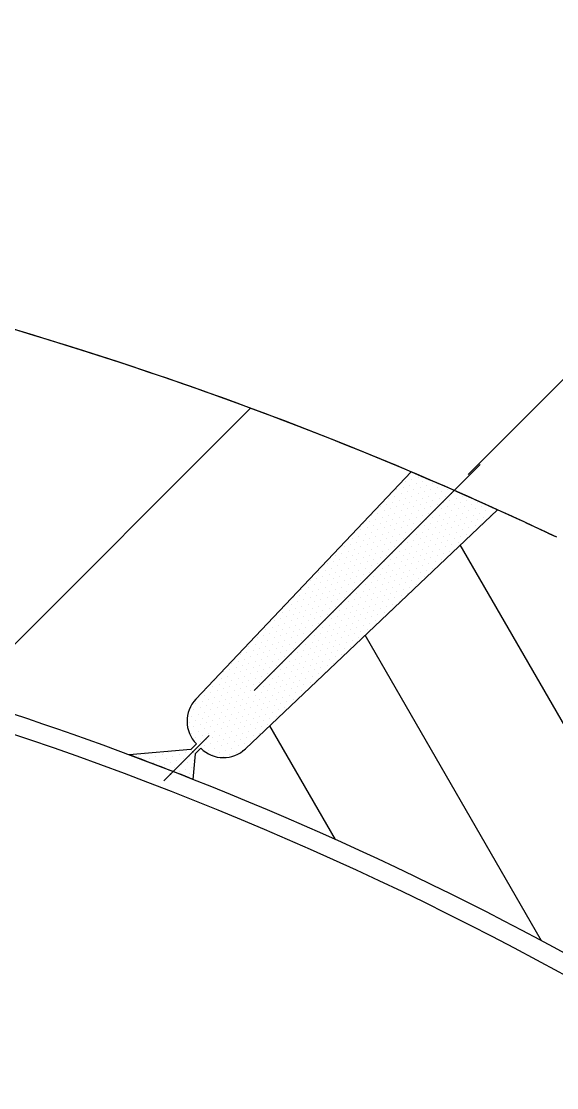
# Model space of a CAD drawing. Extents: x 2963 to 8481, y 2091 to 3069.
# Drawn here: x 3200.07 to 3208.45, y 2928.3 to 2944.99 of the extents above; entities that cross this region are included whole.
import ezdxf

# ---------------------------------------------------------------- set-up
doc = ezdxf.new("R2010")
doc.units = 0
doc.header["$LTSCALE"] = 20
doc.header["$MEASUREMENT"] = 0
doc.linetypes.add('CENTER', pattern=[2, 1.25, -0.25, 0.25, -0.25])
doc.layers.get('0').update_dxf_attribs({"linetype": 'CONTINUOUS'})
for name, color, linetype in [('中心线', 1, 'CENTER'), ('标注线', 3, 'CONTINUOUS'), ('粗实线', 7, 'CONTINUOUS'), ('细实线', 3, 'CONTINUOUS')]:
    doc.layers.add(name, color=color, linetype=linetype)

# ---------------------------------------------------------------- blocks, each defined once
blk = doc.blocks.new('*X5')
at = {"color": 0}
for p, q in [((808.125, -202.5), (808.125, -202.5)), ((807.1875, -204.375), (807.1875, -204.375)), ((808.125, -206.25), (808.125, -206.25)), ((809.0625, -204.375), (809.0625, -204.375)), ((810, -206.25), (810, -206.25)), ((810.9375, -204.375), (810.9375, -204.375)), ((811.875, -206.25), (811.875, -206.25)), ((812.8125, -204.375), (812.8125, -204.375)), ((813.75, -206.25), (813.75, -206.25)), ((815.625, -206.25), (815.625, -206.25)), ((817.5, -206.25), (817.5, -206.25)), ((807.1875, -208.125), (807.1875, -208.125)), ((808.125, -210), (808.125, -210)), ((809.0625, -208.125), (809.0625, -208.125)), ((810, -210), (810, -210)), ((810.9375, -208.125), (810.9375, -208.125)), ((811.875, -210), (811.875, -210)), ((812.8125, -208.125), (812.8125, -208.125)), ((813.75, -210), (813.75, -210)), ((814.6875, -208.125), (814.6875, -208.125)), ((815.625, -210), (815.625, -210)), ((816.5625, -208.125), (816.5625, -208.125)), ((817.5, -210), (817.5, -210)), ((818.4375, -208.125), (818.4375, -208.125)), ((819.375, -210), (819.375, -210)), ((820.3125, -208.125), (820.3125, -208.125)), ((821.25, -210), (821.25, -210)), ((822.1875, -208.125), (822.1875, -208.125)), ((823.125, -210), (823.125, -210)), ((825, -210), (825, -210)), ((826.875, -210), (826.875, -210)), ((807.1875, -211.875), (807.1875, -211.875)), ((809.0625, -211.875), (809.0625, -211.875)), ((810.9375, -211.875), (810.9375, -211.875)), ((812.8125, -211.875), (812.8125, -211.875)), ((814.6875, -211.875), (814.6875, -211.875)), ((816.5625, -211.875), (816.5625, -211.875)), ((818.4375, -211.875), (818.4375, -211.875)), ((820.3125, -211.875), (820.3125, -211.875)), ((822.1875, -211.875), (822.1875, -211.875)), ((824.0625, -211.875), (824.0625, -211.875)), ((825.9375, -211.875), (825.9375, -211.875)), ((827.8125, -211.875), (827.8125, -211.875)), ((829.6875, -211.875), (829.6875, -211.875)), ((831.5625, -211.875), (831.5625, -211.875)), ((807.1875, -215.625), (807.1875, -215.625)), ((808.125, -213.75), (808.125, -213.75)), ((809.0625, -215.625), (809.0625, -215.625)), ((810, -213.75), (810, -213.75)), ((810.9375, -215.625), (810.9375, -215.625)), ((811.875, -213.75), (811.875, -213.75)), ((812.8125, -215.625), (812.8125, -215.625)), ((813.75, -213.75), (813.75, -213.75)), ((814.6875, -215.625), (814.6875, -215.625)), ((815.625, -213.75), (815.625, -213.75)), ((816.5625, -215.625), (816.5625, -215.625)), ((817.5, -213.75), (817.5, -213.75)), ((818.4375, -215.625), (818.4375, -215.625)), ((819.375, -213.75), (819.375, -213.75)), ((820.3125, -215.625), (820.3125, -215.625)), ((821.25, -213.75), (821.25, -213.75)), ((822.1875, -215.625), (822.1875, -215.625)), ((823.125, -213.75), (823.125, -213.75)), ((824.0625, -215.625), (824.0625, -215.625)), ((825, -213.75), (825, -213.75)), ((825.9375, -215.625), (825.9375, -215.625)), ((826.875, -213.75), (826.875, -213.75)), ((827.8125, -215.625), (827.8125, -215.625)), ((828.75, -213.75), (828.75, -213.75)), ((829.6875, -215.625), (829.6875, -215.625)), ((830.625, -213.75), (830.625, -213.75)), ((831.5625, -215.625), (831.5625, -215.625)), ((832.5, -213.75), (832.5, -213.75)), ((833.4375, -215.625), (833.4375, -215.625)), ((808.125, -217.5), (808.125, -217.5)), ((809.0625, -219.375), (809.0625, -219.375)), ((810, -217.5), (810, -217.5)), ((810.9375, -219.375), (810.9375, -219.375)), ((811.875, -217.5), (811.875, -217.5)), ((812.8125, -219.375), (812.8125, -219.375)), ((813.75, -217.5), (813.75, -217.5)), ((814.6875, -219.375), (814.6875, -219.375)), ((815.625, -217.5), (815.625, -217.5)), ((816.5625, -219.375), (816.5625, -219.375)), ((817.5, -217.5), (817.5, -217.5)), ((818.4375, -219.375), (818.4375, -219.375)), ((819.375, -217.5), (819.375, -217.5)), ((820.3125, -219.375), (820.3125, -219.375)), ((821.25, -217.5), (821.25, -217.5)), ((822.1875, -219.375), (822.1875, -219.375)), ((823.125, -217.5), (823.125, -217.5)), ((824.0625, -219.375), (824.0625, -219.375)), ((825, -217.5), (825, -217.5)), ((825.9375, -219.375), (825.9375, -219.375)), ((826.875, -217.5), (826.875, -217.5)), ((827.8125, -219.375), (827.8125, -219.375)), ((828.75, -217.5), (828.75, -217.5)), ((829.6875, -219.375), (829.6875, -219.375)), ((830.625, -217.5), (830.625, -217.5)), ((831.5625, -219.375), (831.5625, -219.375)), ((832.5, -217.5), (832.5, -217.5)), ((833.4375, -219.375), (833.4375, -219.375)), ((808.125, -221.25), (808.125, -221.25)), ((809.0625, -223.125), (809.0625, -223.125)), ((810, -221.25), (810, -221.25)), ((810.9375, -223.125), (810.9375, -223.125)), ((811.875, -221.25), (811.875, -221.25)), ((812.8125, -223.125), (812.8125, -223.125)), ((813.75, -221.25), (813.75, -221.25)), ((814.6875, -223.125), (814.6875, -223.125)), ((815.625, -221.25), (815.625, -221.25)), ((816.5625, -223.125), (816.5625, -223.125)), ((817.5, -221.25), (817.5, -221.25)), ((818.4375, -223.125), (818.4375, -223.125)), ((819.375, -221.25), (819.375, -221.25)), ((820.3125, -223.125), (820.3125, -223.125)), ((821.25, -221.25), (821.25, -221.25)), ((822.1875, -223.125), (822.1875, -223.125)), ((823.125, -221.25), (823.125, -221.25)), ((824.0625, -223.125), (824.0625, -223.125)), ((825, -221.25), (825, -221.25)), ((825.9375, -223.125), (825.9375, -223.125)), ((826.875, -221.25), (826.875, -221.25)), ((827.8125, -223.125), (827.8125, -223.125)), ((828.75, -221.25), (828.75, -221.25)), ((829.6875, -223.125), (829.6875, -223.125)), ((830.625, -221.25), (830.625, -221.25)), ((831.5625, -223.125), (831.5625, -223.125)), ((832.5, -221.25), (832.5, -221.25)), ((833.4375, -223.125), (833.4375, -223.125)), ((808.125, -225), (808.125, -225)), ((809.0625, -226.875), (809.0625, -226.875)), ((810, -225), (810, -225)), ((810.9375, -226.875), (810.9375, -226.875)), ((811.875, -225), (811.875, -225)), ((812.8125, -226.875), (812.8125, -226.875)), ((813.75, -225), (813.75, -225)), ((814.6875, -226.875), (814.6875, -226.875)), ((815.625, -225), (815.625, -225)), ((816.5625, -226.875), (816.5625, -226.875)), ((817.5, -225), (817.5, -225)), ((818.4375, -226.875), (818.4375, -226.875)), ((819.375, -225), (819.375, -225)), ((820.3125, -226.875), (820.3125, -226.875)), ((821.25, -225), (821.25, -225)), ((822.1875, -226.875), (822.1875, -226.875)), ((823.125, -225), (823.125, -225)), ((824.0625, -226.875), (824.0625, -226.875)), ((825, -225), (825, -225)), ((825.9375, -226.875), (825.9375, -226.875)), ((826.875, -225), (826.875, -225)), ((827.8125, -226.875), (827.8125, -226.875)), ((828.75, -225), (828.75, -225)), ((829.6875, -226.875), (829.6875, -226.875)), ((830.625, -225), (830.625, -225)), ((831.5625, -226.875), (831.5625, -226.875)), ((832.5, -225), (832.5, -225)), ((833.4375, -226.875), (833.4375, -226.875)), ((808.125, -228.75), (808.125, -228.75)), ((810, -228.75), (810, -228.75)), ((811.875, -228.75), (811.875, -228.75)), ((813.75, -228.75), (813.75, -228.75)), ((815.625, -228.75), (815.625, -228.75)), ((817.5, -228.75), (817.5, -228.75)), ((819.375, -228.75), (819.375, -228.75)), ((821.25, -228.75), (821.25, -228.75)), ((823.125, -228.75), (823.125, -228.75)), ((825, -228.75), (825, -228.75)), ((826.875, -228.75), (826.875, -228.75)), ((828.75, -228.75), (828.75, -228.75)), ((830.625, -228.75), (830.625, -228.75)), ((832.5, -228.75), (832.5, -228.75)), ((808.125, -232.5), (808.125, -232.5)), ((809.0625, -230.625), (809.0625, -230.625)), ((810, -232.5), (810, -232.5)), ((810.9375, -230.625), (810.9375, -230.625)), ((811.875, -232.5), (811.875, -232.5)), ((812.8125, -230.625), (812.8125, -230.625)), ((813.75, -232.5), (813.75, -232.5)), ((814.6875, -230.625), (814.6875, -230.625)), ((815.625, -232.5), (815.625, -232.5)), ((816.5625, -230.625), (816.5625, -230.625)), ((817.5, -232.5), (817.5, -232.5)), ((818.4375, -230.625), (818.4375, -230.625)), ((819.375, -232.5), (819.375, -232.5)), ((820.3125, -230.625), (820.3125, -230.625)), ((821.25, -232.5), (821.25, -232.5)), ((822.1875, -230.625), (822.1875, -230.625)), ((823.125, -232.5), (823.125, -232.5)), ((824.0625, -230.625), (824.0625, -230.625)), ((825, -232.5), (825, -232.5)), ((825.9375, -230.625), (825.9375, -230.625)), ((826.875, -232.5), (826.875, -232.5)), ((827.8125, -230.625), (827.8125, -230.625)), ((828.75, -232.5), (828.75, -232.5)), ((829.6875, -230.625), (829.6875, -230.625)), ((830.625, -232.5), (830.625, -232.5)), ((831.5625, -230.625), (831.5625, -230.625)), ((832.5, -232.5), (832.5, -232.5)), ((833.4375, -230.625), (833.4375, -230.625)), ((808.125, -236.25), (808.125, -236.25)), ((809.0625, -234.375), (809.0625, -234.375)), ((810, -236.25), (810, -236.25)), ((810.9375, -234.375), (810.9375, -234.375)), ((811.875, -236.25), (811.875, -236.25)), ((812.8125, -234.375), (812.8125, -234.375)), ((813.75, -236.25), (813.75, -236.25)), ((814.6875, -234.375), (814.6875, -234.375)), ((815.625, -236.25), (815.625, -236.25)), ((816.5625, -234.375), (816.5625, -234.375)), ((817.5, -236.25), (817.5, -236.25)), ((818.4375, -234.375), (818.4375, -234.375)), ((819.375, -236.25), (819.375, -236.25)), ((820.3125, -234.375), (820.3125, -234.375)), ((821.25, -236.25), (821.25, -236.25)), ((822.1875, -234.375), (822.1875, -234.375)), ((823.125, -236.25), (823.125, -236.25)), ((824.0625, -234.375), (824.0625, -234.375)), ((825, -236.25), (825, -236.25)), ((825.9375, -234.375), (825.9375, -234.375)), ((826.875, -236.25), (826.875, -236.25)), ((827.8125, -234.375), (827.8125, -234.375)), ((828.75, -236.25), (828.75, -236.25)), ((829.6875, -234.375), (829.6875, -234.375)), ((830.625, -236.25), (830.625, -236.25)), ((831.5625, -234.375), (831.5625, -234.375)), ((832.5, -236.25), (832.5, -236.25)), ((833.4375, -234.375), (833.4375, -234.375)), ((808.125, -240), (808.125, -240)), ((809.0625, -238.125), (809.0625, -238.125)), ((810, -240), (810, -240)), ((810.9375, -238.125), (810.9375, -238.125)), ((811.875, -240), (811.875, -240)), ((812.8125, -238.125), (812.8125, -238.125)), ((813.75, -240), (813.75, -240)), ((814.6875, -238.125), (814.6875, -238.125)), ((815.625, -240), (815.625, -240)), ((816.5625, -238.125), (816.5625, -238.125)), ((817.5, -240), (817.5, -240)), ((818.4375, -238.125), (818.4375, -238.125)), ((819.375, -240), (819.375, -240)), ((820.3125, -238.125), (820.3125, -238.125)), ((821.25, -240), (821.25, -240)), ((822.1875, -238.125), (822.1875, -238.125)), ((823.125, -240), (823.125, -240)), ((824.0625, -238.125), (824.0625, -238.125)), ((825, -240), (825, -240)), ((825.9375, -238.125), (825.9375, -238.125)), ((826.875, -240), (826.875, -240)), ((827.8125, -238.125), (827.8125, -238.125)), ((828.75, -240), (828.75, -240)), ((829.6875, -238.125), (829.6875, -238.125)), ((830.625, -240), (830.625, -240)), ((831.5625, -238.125), (831.5625, -238.125)), ((832.5, -240), (832.5, -240)), ((833.4375, -238.125), (833.4375, -238.125)), ((809.0625, -241.875), (809.0625, -241.875)), ((810.9375, -241.875), (810.9375, -241.875)), ((812.8125, -241.875), (812.8125, -241.875)), ((814.6875, -241.875), (814.6875, -241.875)), ((816.5625, -241.875), (816.5625, -241.875)), ((818.4375, -241.875), (818.4375, -241.875)), ((820.3125, -241.875), (820.3125, -241.875)), ((822.1875, -241.875), (822.1875, -241.875)), ((824.0625, -241.875), (824.0625, -241.875)), ((825.9375, -241.875), (825.9375, -241.875)), ((827.8125, -241.875), (827.8125, -241.875)), ((829.6875, -241.875), (829.6875, -241.875)), ((831.5625, -241.875), (831.5625, -241.875)), ((808.125, -243.75), (808.125, -243.75)), ((809.0625, -245.625), (809.0625, -245.625)), ((810, -243.75), (810, -243.75)), ((810.9375, -245.625), (810.9375, -245.625)), ((811.875, -243.75), (811.875, -243.75)), ((812.8125, -245.625), (812.8125, -245.625)), ((813.75, -243.75), (813.75, -243.75)), ((814.6875, -245.625), (814.6875, -245.625)), ((815.625, -243.75), (815.625, -243.75)), ((816.5625, -245.625), (816.5625, -245.625)), ((817.5, -243.75), (817.5, -243.75)), ((818.4375, -245.625), (818.4375, -245.625)), ((819.375, -243.75), (819.375, -243.75)), ((820.3125, -245.625), (820.3125, -245.625)), ((821.25, -243.75), (821.25, -243.75)), ((822.1875, -245.625), (822.1875, -245.625)), ((823.125, -243.75), (823.125, -243.75)), ((824.0625, -245.625), (824.0625, -245.625)), ((825, -243.75), (825, -243.75)), ((825.9375, -245.625), (825.9375, -245.625)), ((826.875, -243.75), (826.875, -243.75)), ((827.8125, -245.625), (827.8125, -245.625)), ((828.75, -243.75), (828.75, -243.75)), ((829.6875, -245.625), (829.6875, -245.625)), ((830.625, -243.75), (830.625, -243.75)), ((831.5625, -245.625), (831.5625, -245.625)), ((832.5, -243.75), (832.5, -243.75)), ((808.125, -247.5), (808.125, -247.5)), ((809.0625, -249.375), (809.0625, -249.375)), ((810, -247.5), (810, -247.5)), ((810.9375, -249.375), (810.9375, -249.375)), ((811.875, -247.5), (811.875, -247.5)), ((812.8125, -249.375), (812.8125, -249.375)), ((813.75, -247.5), (813.75, -247.5)), ((814.6875, -249.375), (814.6875, -249.375)), ((815.625, -247.5), (815.625, -247.5)), ((816.5625, -249.375), (816.5625, -249.375)), ((817.5, -247.5), (817.5, -247.5)), ((818.4375, -249.375), (818.4375, -249.375)), ((819.375, -247.5), (819.375, -247.5)), ((820.3125, -249.375), (820.3125, -249.375)), ((821.25, -247.5), (821.25, -247.5)), ((822.1875, -249.375), (822.1875, -249.375)), ((823.125, -247.5), (823.125, -247.5)), ((824.0625, -249.375), (824.0625, -249.375)), ((825, -247.5), (825, -247.5)), ((825.9375, -249.375), (825.9375, -249.375)), ((826.875, -247.5), (826.875, -247.5)), ((827.8125, -249.375), (827.8125, -249.375)), ((828.75, -247.5), (828.75, -247.5)), ((829.6875, -249.375), (829.6875, -249.375)), ((830.625, -247.5), (830.625, -247.5)), ((831.5625, -249.375), (831.5625, -249.375)), ((832.5, -247.5), (832.5, -247.5)), ((808.125, -251.25), (808.125, -251.25)), ((809.0625, -253.125), (809.0625, -253.125)), ((810, -251.25), (810, -251.25)), ((810.9375, -253.125), (810.9375, -253.125)), ((811.875, -251.25), (811.875, -251.25)), ((812.8125, -253.125), (812.8125, -253.125)), ((813.75, -251.25), (813.75, -251.25)), ((814.6875, -253.125), (814.6875, -253.125)), ((815.625, -251.25), (815.625, -251.25)), ((816.5625, -253.125), (816.5625, -253.125)), ((817.5, -251.25), (817.5, -251.25)), ((818.4375, -253.125), (818.4375, -253.125)), ((819.375, -251.25), (819.375, -251.25)), ((820.3125, -253.125), (820.3125, -253.125)), ((821.25, -251.25), (821.25, -251.25)), ((822.1875, -253.125), (822.1875, -253.125)), ((823.125, -251.25), (823.125, -251.25)), ((824.0625, -253.125), (824.0625, -253.125)), ((825, -251.25), (825, -251.25)), ((825.9375, -253.125), (825.9375, -253.125)), ((826.875, -251.25), (826.875, -251.25)), ((827.8125, -253.125), (827.8125, -253.125)), ((828.75, -251.25), (828.75, -251.25)), ((829.6875, -253.125), (829.6875, -253.125)), ((830.625, -251.25), (830.625, -251.25)), ((831.5625, -253.125), (831.5625, -253.125)), ((832.5, -251.25), (832.5, -251.25)), ((809.0625, -256.875), (809.0625, -256.875)), ((810, -255), (810, -255)), ((810.9375, -256.875), (810.9375, -256.875)), ((811.875, -255), (811.875, -255)), ((812.8125, -256.875), (812.8125, -256.875)), ((813.75, -255), (813.75, -255)), ((814.6875, -256.875), (814.6875, -256.875)), ((815.625, -255), (815.625, -255)), ((816.5625, -256.875), (816.5625, -256.875)), ((817.5, -255), (817.5, -255)), ((818.4375, -256.875), (818.4375, -256.875)), ((819.375, -255), (819.375, -255)), ((820.3125, -256.875), (820.3125, -256.875)), ((821.25, -255), (821.25, -255)), ((822.1875, -256.875), (822.1875, -256.875)), ((823.125, -255), (823.125, -255)), ((824.0625, -256.875), (824.0625, -256.875)), ((825, -255), (825, -255)), ((825.9375, -256.875), (825.9375, -256.875)), ((826.875, -255), (826.875, -255)), ((827.8125, -256.875), (827.8125, -256.875)), ((828.75, -255), (828.75, -255)), ((829.6875, -256.875), (829.6875, -256.875)), ((830.625, -255), (830.625, -255)), ((831.5625, -256.875), (831.5625, -256.875)), ((832.5, -255), (832.5, -255)), ((810, -258.75), (810, -258.75)), ((811.875, -258.75), (811.875, -258.75)), ((813.75, -258.75), (813.75, -258.75)), ((815.625, -258.75), (815.625, -258.75)), ((817.5, -258.75), (817.5, -258.75)), ((819.375, -258.75), (819.375, -258.75)), ((821.25, -258.75), (821.25, -258.75)), ((823.125, -258.75), (823.125, -258.75)), ((825, -258.75), (825, -258.75)), ((826.875, -258.75), (826.875, -258.75)), ((828.75, -258.75), (828.75, -258.75)), ((830.625, -258.75), (830.625, -258.75)), ((832.5, -258.75), (832.5, -258.75)), ((809.0625, -260.625), (809.0625, -260.625)), ((810, -262.5), (810, -262.5)), ((810.9375, -260.625), (810.9375, -260.625)), ((811.875, -262.5), (811.875, -262.5)), ((812.8125, -260.625), (812.8125, -260.625)), ((813.75, -262.5), (813.75, -262.5)), ((814.6875, -260.625), (814.6875, -260.625)), ((815.625, -262.5), (815.625, -262.5)), ((816.5625, -260.625), (816.5625, -260.625)), ((817.5, -262.5), (817.5, -262.5)), ((818.4375, -260.625), (818.4375, -260.625)), ((819.375, -262.5), (819.375, -262.5)), ((820.3125, -260.625), (820.3125, -260.625)), ((821.25, -262.5), (821.25, -262.5)), ((822.1875, -260.625), (822.1875, -260.625)), ((823.125, -262.5), (823.125, -262.5)), ((824.0625, -260.625), (824.0625, -260.625)), ((825, -262.5), (825, -262.5)), ((825.9375, -260.625), (825.9375, -260.625)), ((826.875, -262.5), (826.875, -262.5)), ((827.8125, -260.625), (827.8125, -260.625)), ((828.75, -262.5), (828.75, -262.5)), ((829.6875, -260.625), (829.6875, -260.625)), ((830.625, -262.5), (830.625, -262.5)), ((831.5625, -260.625), (831.5625, -260.625)), ((832.5, -262.5), (832.5, -262.5)), ((809.0625, -264.375), (809.0625, -264.375)), ((810, -266.25), (810, -266.25)), ((810.9375, -264.375), (810.9375, -264.375)), ((811.875, -266.25), (811.875, -266.25)), ((812.8125, -264.375), (812.8125, -264.375)), ((813.75, -266.25), (813.75, -266.25)), ((814.6875, -264.375), (814.6875, -264.375)), ((815.625, -266.25), (815.625, -266.25)), ((816.5625, -264.375), (816.5625, -264.375)), ((817.5, -266.25), (817.5, -266.25)), ((818.4375, -264.375), (818.4375, -264.375)), ((819.375, -266.25), (819.375, -266.25)), ((820.3125, -264.375), (820.3125, -264.375)), ((821.25, -266.25), (821.25, -266.25)), ((822.1875, -264.375), (822.1875, -264.375)), ((823.125, -266.25), (823.125, -266.25)), ((824.0625, -264.375), (824.0625, -264.375)), ((825, -266.25), (825, -266.25)), ((825.9375, -264.375), (825.9375, -264.375)), ((826.875, -266.25), (826.875, -266.25)), ((827.8125, -264.375), (827.8125, -264.375)), ((828.75, -266.25), (828.75, -266.25)), ((829.6875, -264.375), (829.6875, -264.375)), ((830.625, -266.25), (830.625, -266.25)), ((831.5625, -264.375), (831.5625, -264.375)), ((832.5, -266.25), (832.5, -266.25)), ((809.0625, -268.125), (809.0625, -268.125)), ((810, -270), (810, -270)), ((810.9375, -268.125), (810.9375, -268.125)), ((811.875, -270), (811.875, -270)), ((812.8125, -268.125), (812.8125, -268.125)), ((813.75, -270), (813.75, -270)), ((814.6875, -268.125), (814.6875, -268.125)), ((815.625, -270), (815.625, -270)), ((816.5625, -268.125), (816.5625, -268.125)), ((817.5, -270), (817.5, -270)), ((818.4375, -268.125), (818.4375, -268.125)), ((819.375, -270), (819.375, -270)), ((820.3125, -268.125), (820.3125, -268.125)), ((821.25, -270), (821.25, -270)), ((822.1875, -268.125), (822.1875, -268.125)), ((823.125, -270), (823.125, -270)), ((824.0625, -268.125), (824.0625, -268.125)), ((825, -270), (825, -270)), ((825.9375, -268.125), (825.9375, -268.125)), ((826.875, -270), (826.875, -270)), ((827.8125, -268.125), (827.8125, -268.125)), ((828.75, -270), (828.75, -270)), ((829.6875, -268.125), (829.6875, -268.125)), ((830.625, -270), (830.625, -270)), ((831.5625, -268.125), (831.5625, -268.125)), ((832.5, -270), (832.5, -270)), ((809.0625, -271.875), (809.0625, -271.875)), ((810, -273.75), (810, -273.75)), ((810.9375, -271.875), (810.9375, -271.875)), ((811.875, -273.75), (811.875, -273.75)), ((812.8125, -271.875), (812.8125, -271.875)), ((813.75, -273.75), (813.75, -273.75)), ((814.6875, -271.875), (814.6875, -271.875)), ((815.625, -273.75), (815.625, -273.75)), ((816.5625, -271.875), (816.5625, -271.875)), ((817.5, -273.75), (817.5, -273.75)), ((818.4375, -271.875), (818.4375, -271.875)), ((819.375, -273.75), (819.375, -273.75)), ((820.3125, -271.875), (820.3125, -271.875)), ((821.25, -273.75), (821.25, -273.75)), ((822.1875, -271.875), (822.1875, -271.875)), ((823.125, -273.75), (823.125, -273.75)), ((824.0625, -271.875), (824.0625, -271.875)), ((825, -273.75), (825, -273.75)), ((825.9375, -271.875), (825.9375, -271.875)), ((826.875, -273.75), (826.875, -273.75)), ((827.8125, -271.875), (827.8125, -271.875)), ((828.75, -273.75), (828.75, -273.75)), ((829.6875, -271.875), (829.6875, -271.875)), ((830.625, -273.75), (830.625, -273.75)), ((831.5625, -271.875), (831.5625, -271.875)), ((832.5, -273.75), (832.5, -273.75)), ((809.0625, -275.625), (809.0625, -275.625)), ((810.9375, -275.625), (810.9375, -275.625)), ((812.8125, -275.625), (812.8125, -275.625)), ((814.6875, -275.625), (814.6875, -275.625)), ((816.5625, -275.625), (816.5625, -275.625)), ((818.4375, -275.625), (818.4375, -275.625)), ((820.3125, -275.625), (820.3125, -275.625)), ((822.1875, -275.625), (822.1875, -275.625)), ((824.0625, -275.625), (824.0625, -275.625)), ((825.9375, -275.625), (825.9375, -275.625)), ((827.8125, -275.625), (827.8125, -275.625)), ((829.6875, -275.625), (829.6875, -275.625)), ((831.5625, -275.625), (831.5625, -275.625)), ((809.0625, -279.375), (809.0625, -279.375)), ((810, -277.5), (810, -277.5)), ((810.9375, -279.375), (810.9375, -279.375)), ((811.875, -277.5), (811.875, -277.5)), ((812.8125, -279.375), (812.8125, -279.375)), ((813.75, -277.5), (813.75, -277.5)), ((814.6875, -279.375), (814.6875, -279.375)), ((815.625, -277.5), (815.625, -277.5)), ((816.5625, -279.375), (816.5625, -279.375)), ((817.5, -277.5), (817.5, -277.5)), ((818.4375, -279.375), (818.4375, -279.375)), ((819.375, -277.5), (819.375, -277.5)), ((820.3125, -279.375), (820.3125, -279.375)), ((821.25, -277.5), (821.25, -277.5)), ((822.1875, -279.375), (822.1875, -279.375)), ((823.125, -277.5), (823.125, -277.5)), ((824.0625, -279.375), (824.0625, -279.375)), ((825, -277.5), (825, -277.5)), ((825.9375, -279.375), (825.9375, -279.375)), ((826.875, -277.5), (826.875, -277.5)), ((827.8125, -279.375), (827.8125, -279.375)), ((828.75, -277.5), (828.75, -277.5)), ((829.6875, -279.375), (829.6875, -279.375)), ((830.625, -277.5), (830.625, -277.5)), ((831.5625, -279.375), (831.5625, -279.375)), ((809.0625, -283.125), (809.0625, -283.125)), ((810, -281.25), (810, -281.25)), ((810.9375, -283.125), (810.9375, -283.125)), ((811.875, -281.25), (811.875, -281.25)), ((812.8125, -283.125), (812.8125, -283.125)), ((813.75, -281.25), (813.75, -281.25)), ((814.6875, -283.125), (814.6875, -283.125)), ((815.625, -281.25), (815.625, -281.25)), ((816.5625, -283.125), (816.5625, -283.125)), ((817.5, -281.25), (817.5, -281.25)), ((818.4375, -283.125), (818.4375, -283.125)), ((819.375, -281.25), (819.375, -281.25)), ((820.3125, -283.125), (820.3125, -283.125)), ((821.25, -281.25), (821.25, -281.25)), ((822.1875, -283.125), (822.1875, -283.125)), ((823.125, -281.25), (823.125, -281.25)), ((824.0625, -283.125), (824.0625, -283.125)), ((825, -281.25), (825, -281.25)), ((825.9375, -283.125), (825.9375, -283.125)), ((826.875, -281.25), (826.875, -281.25)), ((827.8125, -283.125), (827.8125, -283.125)), ((828.75, -281.25), (828.75, -281.25)), ((829.6875, -283.125), (829.6875, -283.125)), ((830.625, -281.25), (830.625, -281.25)), ((831.5625, -283.125), (831.5625, -283.125)), ((809.0625, -286.875), (809.0625, -286.875)), ((810, -285), (810, -285)), ((810.9375, -286.875), (810.9375, -286.875)), ((811.875, -285), (811.875, -285)), ((812.8125, -286.875), (812.8125, -286.875)), ((813.75, -285), (813.75, -285)), ((814.6875, -286.875), (814.6875, -286.875)), ((815.625, -285), (815.625, -285)), ((816.5625, -286.875), (816.5625, -286.875)), ((817.5, -285), (817.5, -285)), ((818.4375, -286.875), (818.4375, -286.875)), ((819.375, -285), (819.375, -285)), ((820.3125, -286.875), (820.3125, -286.875)), ((821.25, -285), (821.25, -285)), ((822.1875, -286.875), (822.1875, -286.875)), ((823.125, -285), (823.125, -285)), ((824.0625, -286.875), (824.0625, -286.875)), ((825, -285), (825, -285)), ((825.9375, -286.875), (825.9375, -286.875)), ((826.875, -285), (826.875, -285)), ((827.8125, -286.875), (827.8125, -286.875)), ((828.75, -285), (828.75, -285)), ((829.6875, -286.875), (829.6875, -286.875)), ((830.625, -285), (830.625, -285)), ((831.5625, -286.875), (831.5625, -286.875)), ((810, -288.75), (810, -288.75)), ((811.875, -288.75), (811.875, -288.75)), ((813.75, -288.75), (813.75, -288.75)), ((815.625, -288.75), (815.625, -288.75)), ((817.5, -288.75), (817.5, -288.75)), ((819.375, -288.75), (819.375, -288.75)), ((821.25, -288.75), (821.25, -288.75)), ((823.125, -288.75), (823.125, -288.75)), ((825, -288.75), (825, -288.75)), ((826.875, -288.75), (826.875, -288.75)), ((828.75, -288.75), (828.75, -288.75)), ((830.625, -288.75), (830.625, -288.75)), ((810, -292.5), (810, -292.5)), ((810.9375, -290.625), (810.9375, -290.625)), ((811.875, -292.5), (811.875, -292.5)), ((812.8125, -290.625), (812.8125, -290.625)), ((813.75, -292.5), (813.75, -292.5)), ((814.6875, -290.625), (814.6875, -290.625)), ((815.625, -292.5), (815.625, -292.5)), ((816.5625, -290.625), (816.5625, -290.625)), ((817.5, -292.5), (817.5, -292.5)), ((818.4375, -290.625), (818.4375, -290.625)), ((819.375, -292.5), (819.375, -292.5)), ((820.3125, -290.625), (820.3125, -290.625)), ((821.25, -292.5), (821.25, -292.5)), ((822.1875, -290.625), (822.1875, -290.625)), ((823.125, -292.5), (823.125, -292.5)), ((824.0625, -290.625), (824.0625, -290.625)), ((825, -292.5), (825, -292.5)), ((825.9375, -290.625), (825.9375, -290.625)), ((826.875, -292.5), (826.875, -292.5)), ((827.8125, -290.625), (827.8125, -290.625)), ((828.75, -292.5), (828.75, -292.5)), ((829.6875, -290.625), (829.6875, -290.625)), ((830.625, -292.5), (830.625, -292.5)), ((831.5625, -290.625), (831.5625, -290.625)), ((810, -296.25), (810, -296.25)), ((810.9375, -294.375), (810.9375, -294.375)), ((811.875, -296.25), (811.875, -296.25)), ((812.8125, -294.375), (812.8125, -294.375)), ((813.75, -296.25), (813.75, -296.25)), ((814.6875, -294.375), (814.6875, -294.375)), ((815.625, -296.25), (815.625, -296.25)), ((816.5625, -294.375), (816.5625, -294.375)), ((817.5, -296.25), (817.5, -296.25)), ((818.4375, -294.375), (818.4375, -294.375)), ((819.375, -296.25), (819.375, -296.25)), ((820.3125, -294.375), (820.3125, -294.375)), ((821.25, -296.25), (821.25, -296.25)), ((822.1875, -294.375), (822.1875, -294.375)), ((823.125, -296.25), (823.125, -296.25)), ((824.0625, -294.375), (824.0625, -294.375)), ((825, -296.25), (825, -296.25)), ((825.9375, -294.375), (825.9375, -294.375)), ((826.875, -296.25), (826.875, -296.25)), ((827.8125, -294.375), (827.8125, -294.375)), ((828.75, -296.25), (828.75, -296.25)), ((829.6875, -294.375), (829.6875, -294.375)), ((830.625, -296.25), (830.625, -296.25)), ((831.5625, -294.375), (831.5625, -294.375)), ((810, -300), (810, -300)), ((810.9375, -298.125), (810.9375, -298.125)), ((811.875, -300), (811.875, -300)), ((812.8125, -298.125), (812.8125, -298.125)), ((813.75, -300), (813.75, -300)), ((814.6875, -298.125), (814.6875, -298.125)), ((815.625, -300), (815.625, -300)), ((816.5625, -298.125), (816.5625, -298.125)), ((817.5, -300), (817.5, -300)), ((818.4375, -298.125), (818.4375, -298.125)), ((819.375, -300), (819.375, -300)), ((820.3125, -298.125), (820.3125, -298.125)), ((821.25, -300), (821.25, -300)), ((822.1875, -298.125), (822.1875, -298.125)), ((823.125, -300), (823.125, -300)), ((824.0625, -298.125), (824.0625, -298.125)), ((825, -300), (825, -300)), ((825.9375, -298.125), (825.9375, -298.125)), ((826.875, -300), (826.875, -300)), ((827.8125, -298.125), (827.8125, -298.125)), ((828.75, -300), (828.75, -300)), ((829.6875, -298.125), (829.6875, -298.125)), ((830.625, -300), (830.625, -300)), ((831.5625, -298.125), (831.5625, -298.125)), ((810, -303.75), (810, -303.75)), ((810.9375, -301.875), (810.9375, -301.875)), ((811.875, -303.75), (811.875, -303.75)), ((812.8125, -301.875), (812.8125, -301.875)), ((813.75, -303.75), (813.75, -303.75)), ((814.6875, -301.875), (814.6875, -301.875)), ((815.625, -303.75), (815.625, -303.75)), ((816.5625, -301.875), (816.5625, -301.875)), ((817.5, -303.75), (817.5, -303.75)), ((818.4375, -301.875), (818.4375, -301.875)), ((819.375, -303.75), (819.375, -303.75)), ((820.3125, -301.875), (820.3125, -301.875)), ((821.25, -303.75), (821.25, -303.75)), ((822.1875, -301.875), (822.1875, -301.875)), ((823.125, -303.75), (823.125, -303.75)), ((824.0625, -301.875), (824.0625, -301.875)), ((825, -303.75), (825, -303.75)), ((825.9375, -301.875), (825.9375, -301.875)), ((826.875, -303.75), (826.875, -303.75)), ((827.8125, -301.875), (827.8125, -301.875)), ((828.75, -303.75), (828.75, -303.75)), ((829.6875, -301.875), (829.6875, -301.875)), ((830.625, -303.75), (830.625, -303.75)), ((831.5625, -301.875), (831.5625, -301.875)), ((810.9375, -305.625), (810.9375, -305.625)), ((812.8125, -305.625), (812.8125, -305.625)), ((814.6875, -305.625), (814.6875, -305.625)), ((816.5625, -305.625), (816.5625, -305.625)), ((818.4375, -305.625), (818.4375, -305.625)), ((820.3125, -305.625), (820.3125, -305.625)), ((822.1875, -305.625), (822.1875, -305.625)), ((824.0625, -305.625), (824.0625, -305.625)), ((825.9375, -305.625), (825.9375, -305.625)), ((827.8125, -305.625), (827.8125, -305.625)), ((829.6875, -305.625), (829.6875, -305.625)), ((831.5625, -305.625), (831.5625, -305.625)), ((810, -307.5), (810, -307.5)), ((810.9375, -309.375), (810.9375, -309.375)), ((811.875, -307.5), (811.875, -307.5)), ((812.8125, -309.375), (812.8125, -309.375)), ((813.75, -307.5), (813.75, -307.5)), ((814.6875, -309.375), (814.6875, -309.375)), ((815.625, -307.5), (815.625, -307.5)), ((816.5625, -309.375), (816.5625, -309.375)), ((817.5, -307.5), (817.5, -307.5)), ((818.4375, -309.375), (818.4375, -309.375)), ((819.375, -307.5), (819.375, -307.5)), ((820.3125, -309.375), (820.3125, -309.375)), ((821.25, -307.5), (821.25, -307.5)), ((822.1875, -309.375), (822.1875, -309.375)), ((823.125, -307.5), (823.125, -307.5)), ((824.0625, -309.375), (824.0625, -309.375)), ((825, -307.5), (825, -307.5)), ((825.9375, -309.375), (825.9375, -309.375)), ((826.875, -307.5), (826.875, -307.5)), ((827.8125, -309.375), (827.8125, -309.375)), ((828.75, -307.5), (828.75, -307.5)), ((829.6875, -309.375), (829.6875, -309.375)), ((830.625, -307.5), (830.625, -307.5)), ((831.5625, -309.375), (831.5625, -309.375)), ((810, -311.25), (810, -311.25)), ((810.9375, -313.125), (810.9375, -313.125)), ((811.875, -311.25), (811.875, -311.25)), ((812.8125, -313.125), (812.8125, -313.125)), ((813.75, -311.25), (813.75, -311.25)), ((814.6875, -313.125), (814.6875, -313.125)), ((815.625, -311.25), (815.625, -311.25)), ((816.5625, -313.125), (816.5625, -313.125)), ((817.5, -311.25), (817.5, -311.25)), ((818.4375, -313.125), (818.4375, -313.125)), ((819.375, -311.25), (819.375, -311.25)), ((820.3125, -313.125), (820.3125, -313.125)), ((821.25, -311.25), (821.25, -311.25)), ((822.1875, -313.125), (822.1875, -313.125)), ((823.125, -311.25), (823.125, -311.25)), ((824.0625, -313.125), (824.0625, -313.125)), ((825, -311.25), (825, -311.25)), ((825.9375, -313.125), (825.9375, -313.125)), ((826.875, -311.25), (826.875, -311.25)), ((827.8125, -313.125), (827.8125, -313.125)), ((828.75, -311.25), (828.75, -311.25)), ((829.6875, -313.125), (829.6875, -313.125)), ((830.625, -311.25), (830.625, -311.25)), ((811.875, -315), (811.875, -315)), ((812.8125, -316.875), (812.8125, -316.875)), ((813.75, -315), (813.75, -315)), ((814.6875, -316.875), (814.6875, -316.875)), ((815.625, -315), (815.625, -315)), ((816.5625, -316.875), (816.5625, -316.875)), ((817.5, -315), (817.5, -315)), ((818.4375, -316.875), (818.4375, -316.875)), ((819.375, -315), (819.375, -315)), ((820.3125, -316.875), (820.3125, -316.875)), ((821.25, -315), (821.25, -315)), ((822.1875, -316.875), (822.1875, -316.875)), ((823.125, -315), (823.125, -315)), ((824.0625, -316.875), (824.0625, -316.875)), ((825, -315), (825, -315)), ((825.9375, -316.875), (825.9375, -316.875)), ((826.875, -315), (826.875, -315)), ((827.8125, -316.875), (827.8125, -316.875)), ((828.75, -315), (828.75, -315)), ((815.625, -318.75), (815.625, -318.75)), ((817.5, -318.75), (817.5, -318.75)), ((819.375, -318.75), (819.375, -318.75)), ((821.25, -318.75), (821.25, -318.75)), ((823.125, -318.75), (823.125, -318.75)), ((825, -318.75), (825, -318.75)), ((820.3125, -320.625), (820.3125, -320.625)), ((821.25, -322.5), (821.25, -322.5)), ((817.5, -326.25), (817.5, -326.25)), ((818.4375, -324.375), (818.4375, -324.375)), ((819.375, -326.25), (819.375, -326.25)), ((820.3125, -324.375), (820.3125, -324.375)), ((821.25, -326.25), (821.25, -326.25)), ((822.1875, -324.375), (822.1875, -324.375)), ((823.125, -326.25), (823.125, -326.25)), ((816.5625, -328.125), (816.5625, -328.125)), ((818.4375, -328.125), (818.4375, -328.125)), ((819.375, -330), (819.375, -330)), ((820.3125, -328.125), (820.3125, -328.125)), ((821.25, -330), (821.25, -330)), ((822.1875, -328.125), (822.1875, -328.125)), ((823.125, -330), (823.125, -330)), ((824.0625, -328.125), (824.0625, -328.125)), ((825, -330), (825, -330)), ((825.9375, -328.125), (825.9375, -328.125)), ((826.875, -330), (826.875, -330)), ((822.1875, -331.875), (822.1875, -331.875)), ((824.0625, -331.875), (824.0625, -331.875)), ((825.9375, -331.875), (825.9375, -331.875)), ((826.875, -333.75), (826.875, -333.75)), ((827.8125, -331.875), (827.8125, -331.875)), ((828.75, -333.75), (828.75, -333.75)), ((830.625, -333.75), (830.625, -333.75)), ((831.5625, -335.625), (831.5625, -335.625))]:
    blk.add_line(p, q, dxfattribs=at)
blk = doc.blocks.new('*X10')
at = {"color": 0}
blk.add_line((2566.711, 2934.406), (2571.239, 2938.934), dxfattribs=at)
blk = doc.blocks.new('*X23')
at = {"color": 0}
for p, q in [((2582.731, 2930.578), (2579.11, 2936.851)), ((2579.277, 2928.562), (2574.523, 2936.795)), ((2581.267, 2929.114), (2576.935, 2936.618)), ((2575.792, 2930.597), (2573.031, 2935.379)), ((2572.569, 2932.18), (2571.539, 2933.963)), ((2584.195, 2932.042), (2584.107, 2932.195))]:
    blk.add_line(p, q, dxfattribs=at)

msp = doc.modelspace()

# ---------------------------------------------------------------- linework, layer by layer
at = {"layer": '中心线', "ltscale": 0.2}
msp.add_line((3207.252, 2938.0525), (3201.68, 2932.4805), dxfattribs=at)
at = {"layer": '标注线'}
msp.add_line((3207.064, 2937.8973), (3243.0288, 2973.862), dxfattribs=at)
at = {"layer": '粗实线'}
for p, q in [((3202.7999, 2934.378), (3206.1762, 2937.9359)), ((3203.5775, 2933.6004), (3207.5236, 2937.3451)), ((3202.7206, 2933.5918), (3202.809, 2933.6802)), ((3202.7206, 2933.5918), (3201.7554, 2933.5074)), ((3202.7914, 2933.5211), (3202.7565, 2933.1232)), ((3202.7914, 2933.5211), (3202.8797, 2933.6095))]:
    msp.add_line(p, q, dxfattribs=at)
for centre, radius, start, end in [((3183.34, 2884.0229), 58.55, 64.601335, 81.808947), ((3183.34, 2884.0229), 58.55, 65.603976, 81.808947), ((3183.34, 2884.0229), 58.55, 65.603976, 67.043675), ((3183.34, 2884.0229), 58.55, 64.601335, 65.603976), ((3183.34, 2884.0229), 52.8, 68.42388, 85.80892), ((3183.34, 2884.0229), 52.5, 57.49093, 85.04631), ((3203.1626, 2934.0338), 0.5, 136.5, 225), ((3183.34, 2884.0229), 52.8, 68.42388, 69.58755), ((3203.2333, 2933.9631), 0.5, 225, 313.5), ((3183.34, 2884.0229), 52.8, 57.47442, 68.42388)]:
    msp.add_arc(centre, radius, start, end, dxfattribs=at)
for p in [(3202.756, 2933.5565), (3202.4024, 2933.2029), (3202.4024, 2933.2029)]:
    msp.add_point(p, dxfattribs=at)

# ---------------------------------------------------------------- block references
at = {"layer": '细实线', "color": 3}
for name in ['*X10', '*X23']:
    msp.add_blockref(name, (632.4207, 0), dxfattribs=at)
at = {"layer": '细实线', "color": 3, "xscale": -0.05, "yscale": 0.05, "zscale": 0.05, "rotation": 314.9999999999999}
msp.add_blockref('*X5', (3243.1738, 2915.9473), dxfattribs=at)

doc.saveas('drawing.dxf')
